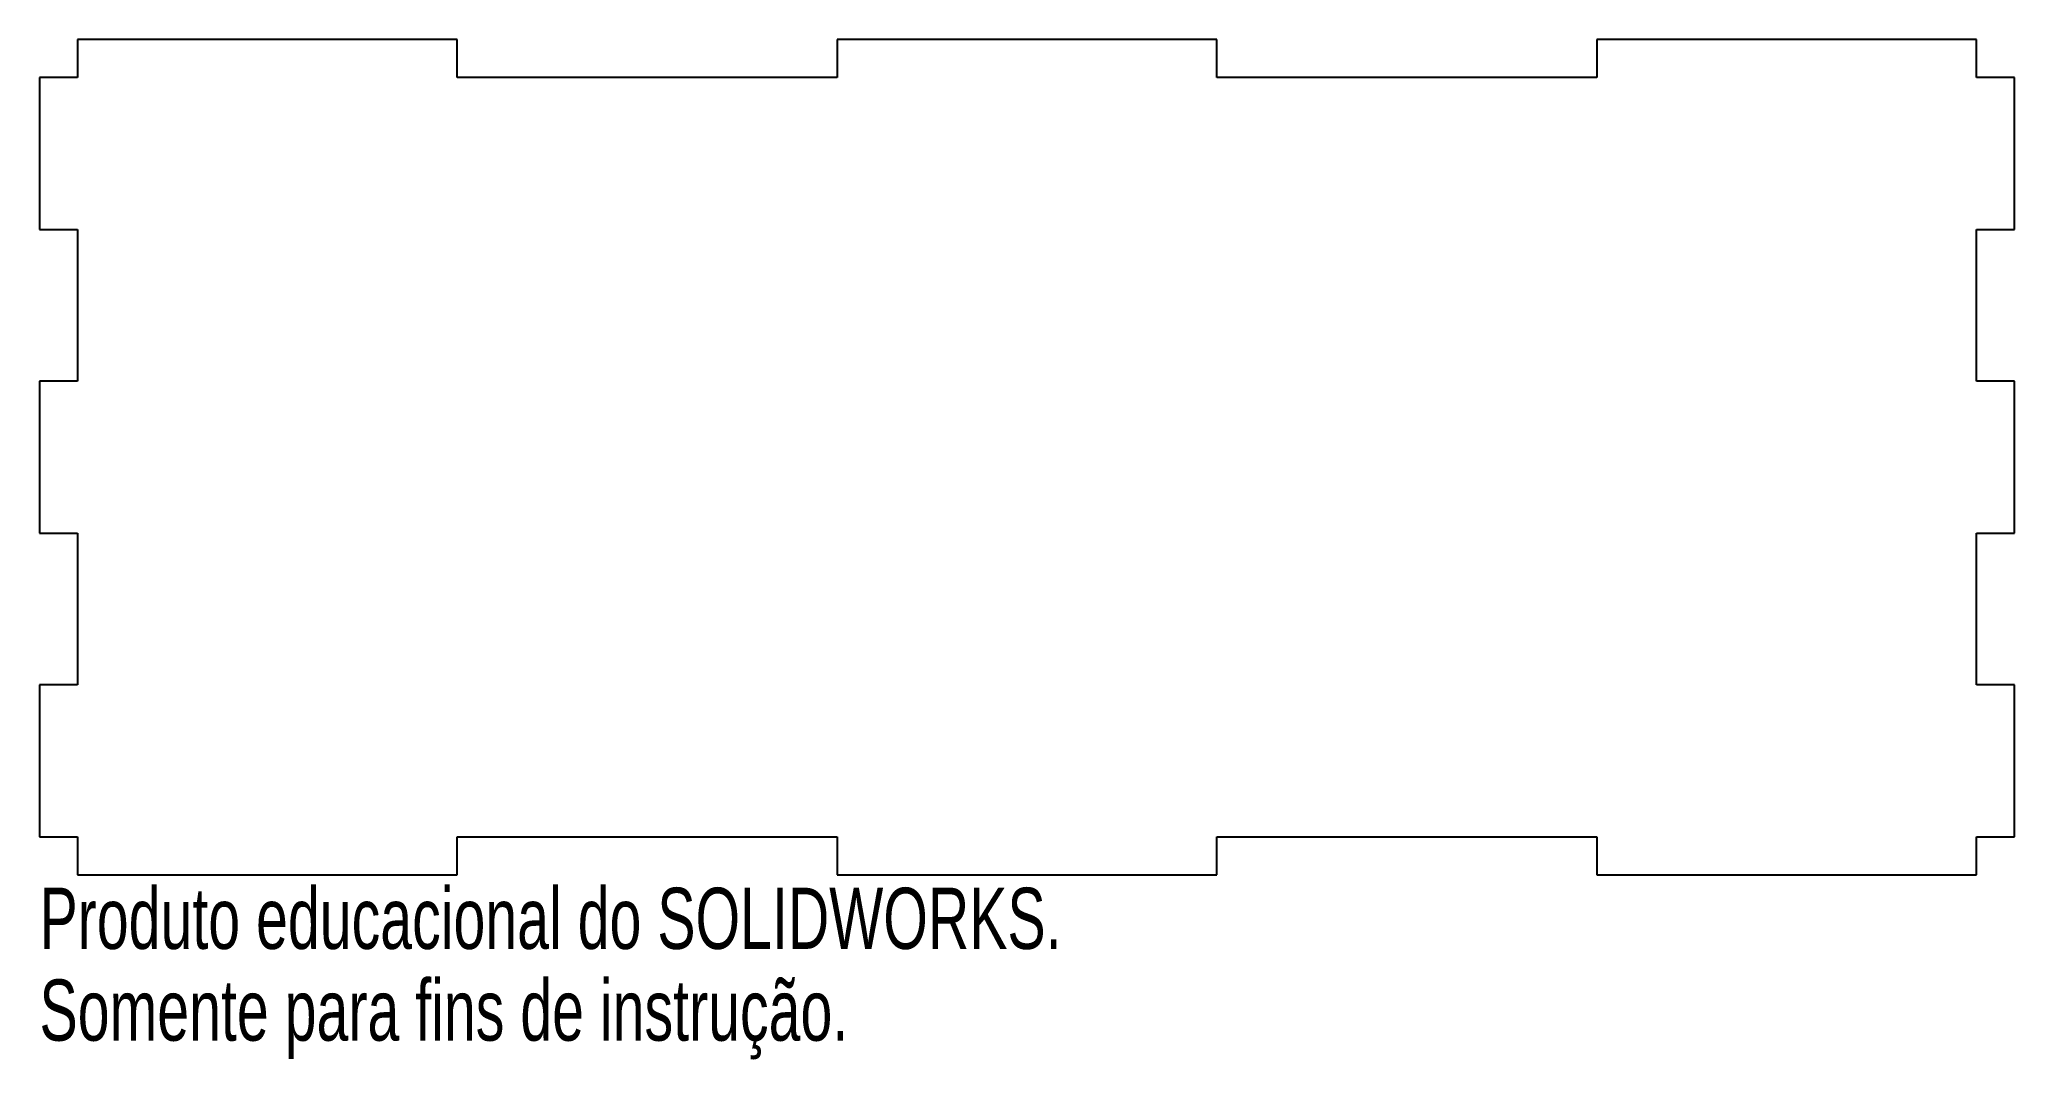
# Model space of a CAD drawing. Header units: millimetres. Extents: x -82 to 74, y -48 to 33.
import ezdxf

# ---------------------------------------------------------------- set-up
doc = ezdxf.new("R2010")
doc.units = ezdxf.units.MM
doc.styles.add('SLDTEXTSTYLE0', font='TXT', dxfattribs={"width": 0.7})

msp = doc.modelspace()

# ---------------------------------------------------------------- linework, layer by layer
at = {"color": 7, "linetype": 'Continuous', "lineweight": 25}
for p, q in [((-49.3, 33), (-79.3, 33)), ((-79.3, 33), (-79.3, 30)), ((-49.3, 30), (-49.3, 33)), ((-19.3, 33), (-19.3, 30)), ((10.7, 33), (-19.3, 33)), ((10.7, 30), (10.7, 33)), ((40.7, 33), (40.7, 30)), ((70.7, 33), (40.7, 33)), ((70.7, 30), (70.7, 33)), ((-82.3, 30), (-82.3, 18)), ((-79.3, 30), (-82.3, 30)), ((-19.3, 30), (-49.3, 30)), ((40.7, 30), (10.7, 30)), ((73.7, 30), (70.7, 30)), ((73.7, 18), (73.7, 30)), ((-82.3, 18), (-79.3, 18)), ((-79.3, 18), (-79.3, 6)), ((70.7, 18), (73.7, 18)), ((70.7, 6), (70.7, 18)), ((-82.3, 6), (-82.3, -6)), ((-79.3, 6), (-82.3, 6)), ((73.7, 6), (70.7, 6)), ((73.7, -6), (73.7, 6)), ((-82.3, -6), (-79.3, -6)), ((-79.3, -6), (-79.3, -18)), ((70.7, -6), (73.7, -6)), ((70.7, -18), (70.7, -6)), ((-82.3, -18), (-82.3, -30)), ((-79.3, -18), (-82.3, -18)), ((73.7, -18), (70.7, -18)), ((73.7, -30), (73.7, -18)), ((-82.3, -30), (-79.3, -30)), ((-79.3, -30), (-79.3, -33)), ((-49.3, -30), (-19.3, -30)), ((-49.3, -33), (-49.3, -30)), ((-19.3, -30), (-19.3, -33)), ((10.7, -30), (40.7, -30)), ((10.7, -33), (10.7, -30)), ((40.7, -30), (40.7, -33)), ((70.7, -30), (73.7, -30)), ((70.7, -33), (70.7, -30)), ((-79.3, -33), (-49.3, -33)), ((-19.3, -33), (10.7, -33)), ((40.7, -33), (70.7, -33))]:
    msp.add_line(p, q, dxfattribs=at)

# ---------------------------------------------------------------- texts
at = {"color": 7, "linetype": 'Continuous', "char_height": 4.8336, "attachment_point": 1, "style": 'SLDTEXTSTYLE0'}
for s, insert in [('Produto educacional do SOLIDWORKS.', (-82.3, -34.02)), ('Somente para fins de instrução.', (-82.3, -41.27))]:
    msp.add_mtext(s, dxfattribs=dict(at, insert=insert))

doc.saveas('drawing.dxf')
